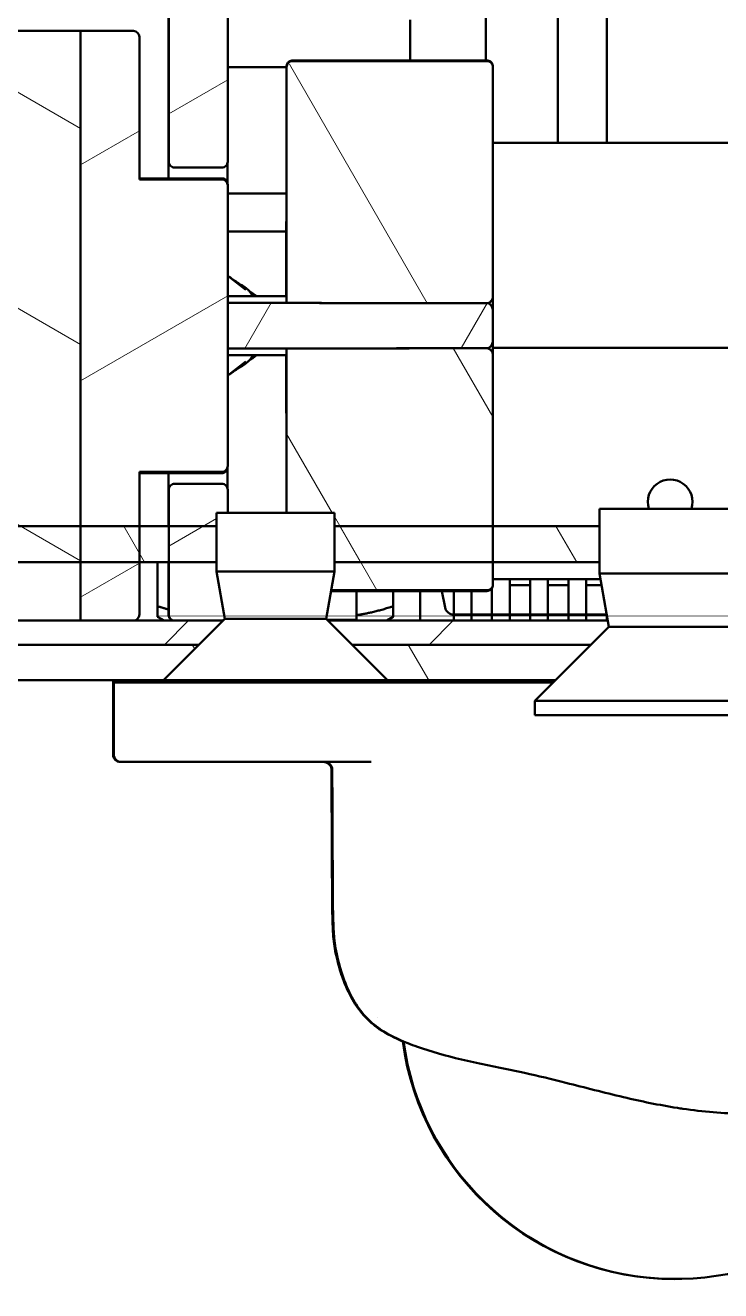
# Model space of a CAD drawing. Header units: millimetres. Extents: x 0 to 586, y -128 to 462.
# Drawn here: x 107.71 to 119.51, y 189.41 to 210.88 of the extents above; entities that cross this region are included whole.
import ezdxf

# ---------------------------------------------------------------- set-up
doc = ezdxf.new("R2010")
doc.units = ezdxf.units.MM
doc.linetypes.add('Сплошная', pattern=[0])
doc.layers.add('Viewport2ForCustomObjects_0', color=7, linetype='Continuous')
doc.layers.add('Видимый контур (ГОСТ)', color=7, linetype='Сплошная', lineweight=50)
doc.layers.add('Штриховка (ГОСТ)', color=7, linetype='Сплошная', lineweight=18)

# ---------------------------------------------------------------- blocks, each defined once
blk = doc.blocks.new('CustomObjectsInViewport2_0')
at = {"layer": 'Видимый контур (ГОСТ)', "ltscale": 1.31579}
for p, q in [((-10066.18, -10049.993), (-10066.18, -10034.741)), ((-10071.56, -10051.71), (-10071.56, -10043.593)), ((-10070.56, -10043.593), (-10070.56, -10051.711)), ((-10064.956, -10048.494), (-10064.956, -10051.39)), ((-10064.125, -10051.39), (-10064.125, -10048.494)), ((-10071.567, -10048.908), (-10071.567, -10051.993)), ((-10067.463, -10049.302), (-10067.463, -10049.993)), ((-10086.96, -10049.493), (-10073.06, -10049.493)), ((-10073.06, -10049.493), (-10072.16, -10049.493)), ((-10073.06, -10059.493), (-10073.06, -10049.493)), ((-10073.06, -10049.493), (-10073.06, -10059.493)), ((-10072.06, -10049.593), (-10072.06, -10052.012)), ((-10066.161, -10049.993), (-10069.461, -10049.993)), ((-10069.46, -10050.004), (-10066.16, -10050.004)), ((-10069.561, -10050.108), (-10070.56, -10050.108)), ((-10069.56, -10054.107), (-10069.56, -10050.104)), ((-10066.06, -10050.104), (-10066.06, -10053.986)), ((-10060.257, -10051.39), (-10066.06, -10051.39)), ((-10070.66, -10051.811), (-10071.46, -10051.811)), ((-10072.06, -10051.993), (-10070.661, -10051.993)), ((-10072.06, -10052.012), (-10070.66, -10052.013)), ((-10070.56, -10052.114), (-10070.56, -10056.871)), ((-10070.56, -10052.25), (-10069.565, -10052.25)), ((-10069.565, -10052.893), (-10070.56, -10052.893)), ((-10070.56, -10052.893), (-10069.565, -10052.893)), ((-10070.56, -10053.646), (-10070.251, -10053.885)), ((-10069.561, -10053.993), (-10070.56, -10053.993)), ((-10070.56, -10054.879), (-10070.56, -10054.106)), ((-10070.148, -10053.965), (-10070.113, -10053.993)), ((-10066.06, -10054.255), (-10066.06, -10054.73)), ((-10069.56, -10057.664), (-10069.56, -10054.878)), ((-10060.257, -10054.87), (-10066.061, -10054.87)), ((-10069.561, -10054.993), (-10070.56, -10054.993)), ((-10070.56, -10055.339), (-10070.251, -10055.1)), ((-10070.148, -10055.02), (-10070.113, -10054.993)), ((-10066.06, -10054.999), (-10066.06, -10058.881)), ((-10070.66, -10056.972), (-10072.06, -10056.973)), ((-10072.06, -10056.973), (-10072.06, -10059.393)), ((-10072.06, -10056.993), (-10070.661, -10056.993)), ((-10071.56, -10059.393), (-10071.56, -10057.275)), ((-10071.46, -10057.174), (-10070.66, -10057.174)), ((-10070.56, -10057.274), (-10070.56, -10057.664)), ((-10069.56, -10057.664), (-10070.75, -10057.664)), ((-10070.75, -10058.664), (-10070.75, -10057.664)), ((-10068.75, -10057.664), (-10069.56, -10057.664)), ((-10068.75, -10058.664), (-10068.75, -10057.664)), ((-10061.75, -10057.598), (-10064.25, -10057.598)), ((-10064.25, -10058.698), (-10064.25, -10057.598)), ((-10097.105, -10057.893), (-10070.75, -10057.893)), ((-10071.639, -10057.893), (-10071.64, -10057.893)), ((-10071.566, -10057.893), (-10071.639, -10057.893)), ((-10068.75, -10057.893), (-10064.25, -10057.893)), ((-10070.75, -10058.504), (-10097.105, -10058.504)), ((-10071.75, -10058.504), (-10071.75, -10059.266)), ((-10064.25, -10058.504), (-10068.75, -10058.504)), ((-10068.75, -10058.664), (-10070.75, -10058.664)), ((-10070.611, -10059.464), (-10070.75, -10058.664)), ((-10068.89, -10059.464), (-10068.75, -10058.664)), ((-10066.06, -10058.793), (-10065.775, -10058.793)), ((-10065.425, -10058.793), (-10065.775, -10058.793)), ((-10065.775, -10058.793), (-10065.775, -10059.093)), ((-10065.425, -10058.793), (-10065.125, -10058.793)), ((-10065.425, -10059.093), (-10065.425, -10058.793)), ((-10064.775, -10058.793), (-10065.125, -10058.793)), ((-10065.125, -10058.793), (-10065.125, -10059.093)), ((-10064.775, -10058.793), (-10064.475, -10058.793)), ((-10064.775, -10059.093), (-10064.775, -10058.793)), ((-10064.234, -10058.793), (-10064.475, -10058.793)), ((-10064.475, -10058.793), (-10064.475, -10059.093)), ((-10061.75, -10058.698), (-10064.25, -10058.698)), ((-10064.094, -10059.598), (-10064.25, -10058.698)), ((-10066.161, -10058.993), (-10068.807, -10058.993)), ((-10066.16, -10058.981), (-10068.805, -10058.981)), ((-10068.375, -10058.993), (-10068.375, -10059.463)), ((-10067.75, -10059.266), (-10067.75, -10058.993)), ((-10067.293, -10058.993), (-10067.293, -10059.493)), ((-10066.869, -10059.274), (-10066.929, -10058.993)), ((-10066.725, -10059.093), (-10066.725, -10058.993)), ((-10066.425, -10058.993), (-10066.425, -10059.093)), ((-10066.075, -10059.093), (-10066.075, -10058.944)), ((-10065.775, -10058.893), (-10065.425, -10058.893)), ((-10065.125, -10058.893), (-10064.775, -10058.893)), ((-10064.475, -10058.893), (-10064.216, -10058.893)), ((-10066.725, -10059.093), (-10066.725, -10059.193)), ((-10066.725, -10059.193), (-10066.725, -10059.393)), ((-10066.425, -10059.193), (-10066.425, -10059.093)), ((-10066.425, -10059.393), (-10066.425, -10059.193)), ((-10066.075, -10059.093), (-10066.075, -10059.193)), ((-10066.075, -10059.193), (-10066.075, -10059.393)), ((-10065.775, -10059.193), (-10065.775, -10059.093)), ((-10065.775, -10059.393), (-10065.775, -10059.193)), ((-10065.425, -10059.093), (-10065.425, -10059.193)), ((-10065.425, -10059.193), (-10065.425, -10059.393)), ((-10065.125, -10059.193), (-10065.125, -10059.093)), ((-10065.125, -10059.393), (-10065.125, -10059.193)), ((-10064.775, -10059.093), (-10064.775, -10059.193)), ((-10064.775, -10059.193), (-10064.775, -10059.393)), ((-10064.475, -10059.193), (-10064.475, -10059.093)), ((-10064.475, -10059.393), (-10064.475, -10059.193)), ((-10071.639, -10059.493), (-10071.75, -10059.429)), ((-10070.611, -10059.464), (-10071.65, -10060.504)), ((-10068.89, -10059.464), (-10070.611, -10059.464)), ((-10068.89, -10059.464), (-10067.85, -10060.504)), ((-10068.395, -10059.483), (-10068.871, -10059.483)), ((-10067.861, -10059.493), (-10067.75, -10059.429)), ((-10066.725, -10059.393), (-10066.725, -10059.493)), ((-10066.425, -10059.393), (-10066.725, -10059.393)), ((-10066.075, -10059.393), (-10066.425, -10059.393)), ((-10066.425, -10059.393), (-10066.425, -10059.493)), ((-10066.075, -10059.393), (-10066.075, -10059.493)), ((-10065.775, -10059.393), (-10066.075, -10059.393)), ((-10065.425, -10059.393), (-10065.775, -10059.393)), ((-10065.775, -10059.393), (-10065.775, -10059.493)), ((-10065.425, -10059.393), (-10065.425, -10059.493)), ((-10065.125, -10059.393), (-10065.425, -10059.393)), ((-10064.775, -10059.393), (-10065.125, -10059.393)), ((-10065.125, -10059.393), (-10065.125, -10059.493)), ((-10064.775, -10059.393), (-10064.775, -10059.493)), ((-10064.475, -10059.393), (-10064.775, -10059.393)), ((-10064.13, -10059.393), (-10064.475, -10059.393)), ((-10064.475, -10059.393), (-10064.475, -10059.493)), ((-10064.125, -10059.42), (-10064.125, -10059.493)), ((-10097.243, -10059.493), (-10070.639, -10059.493)), ((-10073.06, -10059.493), (-10086.96, -10059.493)), ((-10072.16, -10059.493), (-10073.06, -10059.493)), ((-10070.66, -10059.493), (-10071.46, -10059.493)), ((-10068.861, -10059.493), (-10064.112, -10059.493)), ((-10064.094, -10059.598), (-10065.35, -10060.854)), ((-10061.906, -10059.598), (-10064.094, -10059.598)), ((-10071.05, -10059.904), (-10096.955, -10059.904)), ((-10096.955, -10059.904), (-10071.05, -10059.904)), ((-10064.4, -10059.904), (-10068.45, -10059.904)), ((-10068.45, -10059.904), (-10064.4, -10059.904)), ((-10071.65, -10060.504), (-10096.355, -10060.504)), ((-10072.506, -10061.766), (-10072.506, -10060.504)), ((-10072.493, -10060.544), (-10070.109, -10060.544)), ((-10072.493, -10061.766), (-10072.493, -10060.544)), ((-10067.85, -10060.504), (-10071.65, -10060.504)), ((-10071.65, -10060.544), (-10071.65, -10060.504)), ((-10067.293, -10060.544), (-10070.109, -10060.544)), ((-10065, -10060.504), (-10067.85, -10060.504)), ((-10067.85, -10060.544), (-10067.85, -10060.504)), ((-10067.293, -10060.544), (-10065.04, -10060.544)), ((-10065.794, -10060.544), (-10065.794, -10060.504)), ((-10065.134, -10060.544), (-10065.134, -10060.504)), ((-10060.65, -10060.854), (-10065.35, -10060.854)), ((-10065.35, -10061.098), (-10065.35, -10060.854)), ((-10060.65, -10061.098), (-10065.35, -10061.098)), ((-10072.379, -10061.893), (-10072.366, -10061.893)), ((-10072.366, -10061.893), (-10070.09, -10061.893)), ((-10068.126, -10061.893), (-10070.09, -10061.893))]:
    blk.add_line(p, q, dxfattribs=at)
at = {"layer": 'Видимый контур (ГОСТ)', "ltscale": 1.31579, "extrusion": (0, 0, -1)}
for centre, radius, start, end in [((10072.16, -10049.593), 0.1, 90, 180), ((10070.564, -10054.243), 0.5, 110.364, 150), ((10070.564, -10054.743), 0.5, 210, 249.636), ((10063.051, -10057.479), 0.379, 341.6927, 198.3073), ((10072.16, -10059.393), 0.1, 180, 270), ((10071.46, -10059.393), 0.1, 270, 0), ((10068.395, -10059.463), 0.02, 180, 270), ((10070.66, -10059.393), 0.1, 255.4889, 270), ((10072.379, -10061.766), 0.127, 270, 0), ((10072.366, -10061.766), 0.127, 270, 0), ((10062.981, -10066.014), 4.65, 269.919, 352.3499), ((10062.968, -10066.014), 4.65, 199.5835, 352.3499)]:
    blk.add_arc(centre, radius, start, end, dxfattribs=at)
at = {"layer": 'Видимый контур (ГОСТ)', "ltscale": 1.31579}
blk.add_arc((-10066.722, -10059.243), 0.15, 192, 268.9511, dxfattribs=at)
at = {"layer": 'Видимый контур (ГОСТ)', "ltscale": 1.31579, "extrusion": (0, 0, -1)}
for centre, major_axis, start_param, end_param in [((-10069.561, -10054.493), (0, 0.5), 0, 0.689934), ((-10069.561, -10054.493), (0, -0.5), 5.593252, 6.283185), ((-10071.561, -10054.492), (0, 5.9), 4.098169, 4.274854), ((-10071.561, -10054.492), (0, 5.9), 3.732393, 3.964798)]:
    blk.add_ellipse(centre, major_axis=major_axis, ratio=0.001122, start_param=start_param, end_param=end_param, dxfattribs=at)
at = {"layer": 'Видимый контур (ГОСТ)', "ltscale": 1.31579}
for points, knots in [([(-10069.566, -10053.993), (-10069.566, -10053.627), (-10069.566, -10053.265), (-10069.565, -10052.486), (-10069.565, -10052.071), (-10069.564, -10051.347), (-10069.564, -10051.029), (-10069.563, -10050.528), (-10069.562, -10050.338), (-10069.562, -10050.18), (-10069.562, -10050.146), (-10069.561, -10050.113), (-10069.561, -10050.104), (-10069.561, -10050.095), (-10069.561, -10050.093), (-10069.561, -10050.089), (-10069.561, -10050.088), (-10069.56, -10050.084), (-10069.56, -10050.083), (-10069.56, -10050.08), (-10069.56, -10050.079), (-10069.559, -10050.076), (-10069.559, -10050.074), (-10069.558, -10050.069), (-10069.557, -10050.066), (-10069.555, -10050.059), (-10069.554, -10050.056), (-10069.551, -10050.048), (-10069.548, -10050.044), (-10069.541, -10050.032), (-10069.536, -10050.026), (-10069.523, -10050.013), (-10069.514, -10050.007), (-10069.496, -10049.998), (-10069.485, -10049.995), (-10069.47, -10049.993), (-10069.465, -10049.993), (-10069.461, -10049.993)], [0.7505915, 0.7505915, 0.7505915, 0.7505915, 0.8605008, 0.8605008, 1.0007084, 1.0007084, 1.1409197, 1.1409197, 1.2811446, 1.2811446, 1.3360151, 1.3360151, 1.363215, 1.363215, 1.376583, 1.376583, 1.3832415, 1.3832415, 1.3851134, 1.3851134, 1.3862996, 1.3862996, 1.3873161, 1.3873161, 1.3885114, 1.3885114, 1.3895916, 1.3895916, 1.3911948, 1.3911948, 1.3936493, 1.3936493, 1.3967073, 1.3967073, 1.3998907, 1.3998907, 1.4012973, 1.4012973, 1.4012973, 1.4012973]), ([(-10069.56, -10050.104), (-10069.56, -10050.092), (-10069.557, -10050.077), (-10069.548, -10050.054), (-10069.54, -10050.042), (-10069.522, -10050.024), (-10069.51, -10050.016), (-10069.487, -10050.007), (-10069.473, -10050.004), (-10069.46, -10050.004)], [-0.01482834, -0.01482834, -0.01482834, -0.01482834, -0.01111323, -0.01111323, -0.00740337, -0.00740337, -0.00369939, -0.00369939, 0, 0, 0, 0]), ([(-10066.161, -10049.993), (-10066.15, -10049.993), (-10066.139, -10049.994), (-10066.119, -10050.001), (-10066.109, -10050.006), (-10066.092, -10050.019), (-10066.085, -10050.027), (-10066.076, -10050.04), (-10066.073, -10050.044), (-10066.069, -10050.053), (-10066.067, -10050.057), (-10066.065, -10050.063), (-10066.064, -10050.066), (-10066.063, -10050.071), (-10066.063, -10050.074), (-10066.062, -10050.077), (-10066.062, -10050.079), (-10066.061, -10050.082), (-10066.061, -10050.083), (-10066.061, -10050.086), (-10066.061, -10050.087), (-10066.061, -10050.091), (-10066.061, -10050.092), (-10066.061, -10050.097), (-10066.06, -10050.099), (-10066.06, -10050.103)], [0, 0, 0, 0, 0.00325654, 0.00325654, 0.00644784, 0.00644784, 0.00963746, 0.00963746, 0.01117564, 0.01117564, 0.01253092, 0.01253092, 0.01345342, 0.01345342, 0.01466557, 0.01466557, 0.01573051, 0.01573051, 0.01736453, 0.01736453, 0.02084543, 0.02084543, 0.03127225, 0.03127225, 0.04421829, 0.04421829, 0.04421829, 0.04421829]), ([(-10066.16, -10050.004), (-10066.148, -10050.004), (-10066.134, -10050.007), (-10066.111, -10050.016), (-10066.098, -10050.025), (-10066.081, -10050.042), (-10066.073, -10050.054), (-10066.063, -10050.077), (-10066.06, -10050.092), (-10066.06, -10050.104)], [0, 0, 0, 0, 0.00369935, 0.00369935, 0.0074037, 0.0074037, 0.01111409, 0.01111409, 0.01482956, 0.01482956, 0.01482956, 0.01482956]), ([(-10071.56, -10051.71), (-10071.56, -10051.705), (-10071.561, -10051.701), (-10071.561, -10051.698), (-10071.561, -10051.697), (-10071.561, -10051.697)], [0.00092522, 0.00092522, 0.00092522, 0.00092522, 0.01526631, 0.01526631, 0.0220864, 0.0220864, 0.0220864, 0.0220864]), ([(-10071.46, -10051.811), (-10071.473, -10051.811), (-10071.487, -10051.808), (-10071.51, -10051.799), (-10071.522, -10051.79), (-10071.54, -10051.773), (-10071.548, -10051.76), (-10071.557, -10051.737), (-10071.56, -10051.723), (-10071.56, -10051.71)], [0.02971475, 0.02971475, 0.02971475, 0.02971475, 0.03340921, 0.03340921, 0.03711695, 0.03711695, 0.04083987, 0.04083987, 0.04457415, 0.04457415, 0.04457415, 0.04457415]), ([(-10070.56, -10051.711), (-10070.56, -10051.723), (-10070.563, -10051.738), (-10070.573, -10051.761), (-10070.581, -10051.773), (-10070.598, -10051.791), (-10070.611, -10051.799), (-10070.634, -10051.808), (-10070.648, -10051.811), (-10070.66, -10051.811)], [0.01485677, 0.01485677, 0.01485677, 0.01485677, 0.01859123, 0.01859123, 0.02231373, 0.02231373, 0.02602095, 0.02602095, 0.0297153, 0.0297153, 0.0297153, 0.0297153]), ([(-10070.561, -10051.723), (-10070.561, -10051.727), (-10070.561, -10051.731), (-10070.562, -10051.782), (-10070.562, -10051.873), (-10070.562, -10052.024), (-10070.562, -10052.049), (-10070.562, -10052.075)], [0.0537207, 0.0537207, 0.0537207, 0.0537207, 0.0608667, 0.0608667, 0.1448763, 0.1448763, 0.1602415, 0.1602415, 0.1602415, 0.1602415]), ([(-10070.661, -10051.993), (-10070.65, -10051.993), (-10070.639, -10051.994), (-10070.619, -10052.001), (-10070.609, -10052.006), (-10070.592, -10052.019), (-10070.585, -10052.027), (-10070.576, -10052.04), (-10070.573, -10052.044), (-10070.569, -10052.054), (-10070.567, -10052.058), (-10070.564, -10052.066), (-10070.563, -10052.069), (-10070.562, -10052.074), (-10070.562, -10052.075), (-10070.562, -10052.078), (-10070.562, -10052.08), (-10070.561, -10052.082), (-10070.561, -10052.083), (-10070.561, -10052.085), (-10070.561, -10052.086), (-10070.561, -10052.089), (-10070.561, -10052.09), (-10070.561, -10052.093), (-10070.561, -10052.095), (-10070.56, -10052.102), (-10070.56, -10052.107), (-10070.56, -10052.113)], [0, 0, 0, 0, 0.00325092, 0.00325092, 0.00643723, 0.00643723, 0.00962468, 0.00962468, 0.0111897, 0.0111897, 0.0126873, 0.0126873, 0.01378909, 0.01378909, 0.01435463, 0.01435463, 0.01513898, 0.01513898, 0.01599581, 0.01599581, 0.01746404, 0.01746404, 0.02099896, 0.02099896, 0.03159155, 0.03159155, 0.04472717, 0.04472717, 0.04472717, 0.04472717]), ([(-10070.66, -10052.013), (-10070.648, -10052.013), (-10070.634, -10052.016), (-10070.611, -10052.025), (-10070.599, -10052.033), (-10070.581, -10052.051), (-10070.573, -10052.063), (-10070.563, -10052.086), (-10070.56, -10052.101), (-10070.56, -10052.114)], [0, 0, 0, 0, 0.00369261, 0.00369261, 0.00740084, 0.00740084, 0.01112855, 0.01112855, 0.0148736, 0.0148736, 0.0148736, 0.0148736]), ([(-10070.56, -10053.645), (-10070.56, -10053.646), (-10070.559, -10053.646), (-10070.558, -10053.647), (-10070.557, -10053.648), (-10070.552, -10053.651), (-10070.551, -10053.652), (-10070.548, -10053.654), (-10070.547, -10053.655), (-10070.542, -10053.658), (-10070.539, -10053.66), (-10070.53, -10053.667), (-10070.523, -10053.672), (-10070.464, -10053.713), (-10070.411, -10053.75), (-10070.359, -10053.787)], [0.01911333, 0.01911333, 0.01911333, 0.01911333, 0.0242159, 0.0242159, 0.02951847, 0.02951847, 0.0308446, 0.0308446, 0.03217784, 0.03217784, 0.03351973, 0.03351973, 0.03622971, 0.03622971, 0.05535829, 0.05535829, 0.05535829, 0.05535829]), ([(-10066.06, -10053.986), (-10066.06, -10054.002), (-10066.064, -10054.021), (-10066.074, -10054.049), (-10066.083, -10054.065), (-10066.101, -10054.086), (-10066.114, -10054.096), (-10066.136, -10054.107), (-10066.149, -10054.11), (-10066.16, -10054.11)], [0.01599318, 0.01599318, 0.01599318, 0.01599318, 0.02070084, 0.02070084, 0.02517262, 0.02517262, 0.02911697, 0.02911697, 0.03254562, 0.03254562, 0.03254562, 0.03254562]), ([(-10066.16, -10054.11), (-10066.149, -10054.11), (-10066.136, -10054.113), (-10066.115, -10054.123), (-10066.103, -10054.133), (-10066.085, -10054.155), (-10066.076, -10054.171), (-10066.064, -10054.207), (-10066.06, -10054.233), (-10066.06, -10054.255)], [0.04113216, 0.04113216, 0.04113216, 0.04113216, 0.04444322, 0.04444322, 0.04824991, 0.04824991, 0.05298532, 0.05298532, 0.05959965, 0.05959965, 0.05959965, 0.05959965]), ([(-10066.073, -10054.045), (-10066.069, -10054.051), (-10066.067, -10054.058), (-10066.063, -10054.069), (-10066.062, -10054.075), (-10066.061, -10054.081), (-10066.061, -10054.082), (-10066.061, -10054.084), (-10066.061, -10054.085), (-10066.061, -10054.087), (-10066.061, -10054.087), (-10066.061, -10054.088), (-10066.061, -10054.089), (-10066.061, -10054.09), (-10066.061, -10054.09), (-10066.061, -10054.091), (-10066.061, -10054.092), (-10066.061, -10054.094), (-10066.061, -10054.096), (-10066.061, -10054.107), (-10066.061, -10054.123), (-10066.06, -10054.165), (-10066.06, -10054.193), (-10066.06, -10054.235), (-10066.06, -10054.245), (-10066.06, -10054.255)], [0.01068552, 0.01068552, 0.01068552, 0.01068552, 0.01280514, 0.01280514, 0.01435757, 0.01435757, 0.01477342, 0.01477342, 0.01506066, 0.01506066, 0.01540655, 0.01540655, 0.0157492, 0.0157492, 0.01633176, 0.01633176, 0.01775843, 0.01775843, 0.02203661, 0.02203661, 0.03502726, 0.03502726, 0.04807196, 0.04807196, 0.05188129, 0.05188129, 0.05188129, 0.05188129]), ([(-10066.06, -10054.73), (-10066.06, -10054.752), (-10066.064, -10054.778), (-10066.076, -10054.814), (-10066.085, -10054.83), (-10066.103, -10054.852), (-10066.115, -10054.862), (-10066.136, -10054.872), (-10066.149, -10054.875), (-10066.16, -10054.875)], [0.10490504, 0.10490504, 0.10490504, 0.10490504, 0.11151937, 0.11151937, 0.11625478, 0.11625478, 0.12006146, 0.12006146, 0.12337252, 0.12337252, 0.12337252, 0.12337252]), ([(-10066.06, -10054.73), (-10066.06, -10054.765), (-10066.06, -10054.796), (-10066.061, -10054.845), (-10066.061, -10054.864), (-10066.061, -10054.882), (-10066.061, -10054.887), (-10066.061, -10054.892), (-10066.061, -10054.893), (-10066.061, -10054.895), (-10066.061, -10054.895), (-10066.061, -10054.897), (-10066.061, -10054.898), (-10066.061, -10054.899), (-10066.061, -10054.9), (-10066.061, -10054.902), (-10066.061, -10054.905), (-10066.062, -10054.909), (-10066.062, -10054.911), (-10066.064, -10054.918), (-10066.065, -10054.923), (-10066.069, -10054.932), (-10066.071, -10054.936), (-10066.073, -10054.94)], [0, 0, 0, 0, 0.01298712, 0.01298712, 0.02574578, 0.02574578, 0.03211194, 0.03211194, 0.03544967, 0.03544967, 0.03636722, 0.03636722, 0.03665244, 0.03665244, 0.03697709, 0.03697709, 0.03763459, 0.03763459, 0.03827706, 0.03827706, 0.03982747, 0.03982747, 0.04119802, 0.04119802, 0.04119802, 0.04119802]), ([(-10066.16, -10054.875), (-10066.149, -10054.875), (-10066.136, -10054.878), (-10066.114, -10054.889), (-10066.101, -10054.899), (-10066.083, -10054.92), (-10066.074, -10054.936), (-10066.064, -10054.964), (-10066.06, -10054.983), (-10066.06, -10054.999)], [0.03254383, 0.03254383, 0.03254383, 0.03254383, 0.03597249, 0.03597249, 0.03991684, 0.03991684, 0.04438862, 0.04438862, 0.04909628, 0.04909628, 0.04909628, 0.04909628]), ([(-10066.061, -10054.902), (-10066.061, -10054.93), (-10066.061, -10054.956), (-10066.061, -10054.98), (-10066.061, -10054.982), (-10066.061, -10054.984)], [0.15305299, 0.15305299, 0.15305299, 0.15305299, 0.16444595, 0.16444595, 0.16550386, 0.16550386, 0.16550386, 0.16550386]), ([(-10069.564, -10057.664), (-10069.564, -10057.451), (-10069.565, -10057.213), (-10069.565, -10056.572), (-10069.565, -10056.138), (-10069.566, -10055.461), (-10069.566, -10055.228), (-10069.566, -10054.992)], [0.3479505, 0.3479505, 0.3479505, 0.3479505, 0.4398631, 0.4398631, 0.5800839, 0.5800839, 0.6507426, 0.6507426, 0.6507426, 0.6507426]), ([(-10070.359, -10055.198), (-10070.386, -10055.217), (-10070.413, -10055.236), (-10070.461, -10055.27), (-10070.484, -10055.286), (-10070.514, -10055.307), (-10070.522, -10055.312), (-10070.532, -10055.32), (-10070.534, -10055.321), (-10070.54, -10055.325), (-10070.542, -10055.327), (-10070.547, -10055.33), (-10070.549, -10055.332), (-10070.558, -10055.338), (-10070.558, -10055.338), (-10070.56, -10055.339), (-10070.56, -10055.339), (-10070.561, -10055.34)], [0.03592524, 0.03592524, 0.03592524, 0.03592524, 0.04573727, 0.04573727, 0.05383049, 0.05383049, 0.05682197, 0.05682197, 0.05786225, 0.05786225, 0.05918778, 0.05918778, 0.06088019, 0.06088019, 0.06830268, 0.06830268, 0.07217403, 0.07217403, 0.07217403, 0.07217403]), ([(-10070.56, -10056.872), (-10070.56, -10056.88), (-10070.561, -10056.885), (-10070.561, -10056.891), (-10070.561, -10056.893), (-10070.561, -10056.896), (-10070.561, -10056.897), (-10070.561, -10056.901), (-10070.561, -10056.902), (-10070.561, -10056.904), (-10070.562, -10056.906), (-10070.562, -10056.911), (-10070.563, -10056.913), (-10070.565, -10056.922), (-10070.567, -10056.929), (-10070.573, -10056.941), (-10070.577, -10056.947), (-10070.585, -10056.958), (-10070.589, -10056.963), (-10070.599, -10056.972), (-10070.605, -10056.976), (-10070.616, -10056.982), (-10070.622, -10056.985), (-10070.639, -10056.991), (-10070.65, -10056.993), (-10070.661, -10056.993)], [0, 0, 0, 0, 0.01652942, 0.01652942, 0.02453162, 0.02453162, 0.02857294, 0.02857294, 0.02934121, 0.02934121, 0.03035617, 0.03035617, 0.03137968, 0.03137968, 0.0334259, 0.0334259, 0.03544151, 0.03544151, 0.03745571, 0.03745571, 0.03946976, 0.03946976, 0.0414838, 0.0414838, 0.04472814, 0.04472814, 0.04472814, 0.04472814]), ([(-10070.56, -10056.871), (-10070.56, -10056.884), (-10070.563, -10056.899), (-10070.573, -10056.922), (-10070.581, -10056.934), (-10070.599, -10056.952), (-10070.611, -10056.96), (-10070.634, -10056.969), (-10070.648, -10056.972), (-10070.66, -10056.972)], [-0.0148736, -0.0148736, -0.0148736, -0.0148736, -0.01112855, -0.01112855, -0.00740084, -0.00740084, -0.00369261, -0.00369261, 0, 0, 0, 0]), ([(-10070.562, -10056.91), (-10070.562, -10056.957), (-10070.562, -10057), (-10070.562, -10057.148), (-10070.561, -10057.224), (-10070.561, -10057.262)], [0.741339, 0.741339, 0.741339, 0.741339, 0.7691166, 0.7691166, 0.8477525, 0.8477525, 0.8477525, 0.8477525]), ([(-10071.56, -10057.275), (-10071.56, -10057.262), (-10071.557, -10057.248), (-10071.548, -10057.225), (-10071.54, -10057.212), (-10071.522, -10057.195), (-10071.51, -10057.186), (-10071.487, -10057.177), (-10071.473, -10057.174), (-10071.46, -10057.174)], [0.01485529, 0.01485529, 0.01485529, 0.01485529, 0.01858957, 0.01858957, 0.02231249, 0.02231249, 0.02602023, 0.02602023, 0.02971469, 0.02971469, 0.02971469, 0.02971469]), ([(-10070.66, -10057.174), (-10070.648, -10057.174), (-10070.634, -10057.177), (-10070.611, -10057.186), (-10070.598, -10057.194), (-10070.581, -10057.212), (-10070.573, -10057.224), (-10070.563, -10057.247), (-10070.56, -10057.262), (-10070.56, -10057.274)], [0.02971524, 0.02971524, 0.02971524, 0.02971524, 0.03340959, 0.03340959, 0.03711681, 0.03711681, 0.04083931, 0.04083931, 0.04457377, 0.04457377, 0.04457377, 0.04457377]), ([(-10066.06, -10058.882), (-10066.06, -10058.887), (-10066.061, -10058.89), (-10066.061, -10058.894), (-10066.061, -10058.896), (-10066.061, -10058.9), (-10066.061, -10058.901), (-10066.062, -10058.908), (-10066.062, -10058.91), (-10066.063, -10058.914), (-10066.064, -10058.916), (-10066.065, -10058.922), (-10066.066, -10058.925), (-10066.069, -10058.934), (-10066.072, -10058.94), (-10066.08, -10058.951), (-10066.084, -10058.957), (-10066.097, -10058.97), (-10066.107, -10058.978), (-10066.125, -10058.986), (-10066.132, -10058.988), (-10066.146, -10058.992), (-10066.153, -10058.993), (-10066.161, -10058.993)], [0, 0, 0, 0, 0.01649102, 0.01649102, 0.02463961, 0.02463961, 0.02895961, 0.02895961, 0.02998256, 0.02998256, 0.03101142, 0.03101142, 0.03203614, 0.03203614, 0.03409261, 0.03409261, 0.03613675, 0.03613675, 0.03982559, 0.03982559, 0.04196639, 0.04196639, 0.04421348, 0.04421348, 0.04421348, 0.04421348]), ([(-10066.06, -10058.881), (-10066.06, -10058.893), (-10066.063, -10058.908), (-10066.073, -10058.931), (-10066.081, -10058.943), (-10066.098, -10058.96), (-10066.111, -10058.969), (-10066.134, -10058.978), (-10066.148, -10058.981), (-10066.16, -10058.981)], [-0.01482956, -0.01482956, -0.01482956, -0.01482956, -0.01111409, -0.01111409, -0.0074037, -0.0074037, -0.00369935, -0.00369935, 0, 0, 0, 0]), ([(-10071.75, -10059.266), (-10071.75, -10059.265), (-10071.75, -10059.264), (-10071.748, -10059.261), (-10071.743, -10059.259), (-10071.73, -10059.259), (-10071.72, -10059.261), (-10071.706, -10059.264), (-10071.703, -10059.265), (-10071.7, -10059.266)], [0.04318078, 0.04318078, 0.04318078, 0.04318078, 0.04427963, 0.04427963, 0.04829011, 0.04829011, 0.05230059, 0.05230059, 0.05339944, 0.05339944, 0.05339944, 0.05339944]), ([(-10067.8, -10059.266), (-10067.797, -10059.265), (-10067.794, -10059.264), (-10067.78, -10059.261), (-10067.77, -10059.259), (-10067.757, -10059.259), (-10067.752, -10059.261), (-10067.75, -10059.264), (-10067.75, -10059.265), (-10067.75, -10059.266)], [0.04318078, 0.04318078, 0.04318078, 0.04318078, 0.04427963, 0.04427963, 0.04829011, 0.04829011, 0.05230059, 0.05230059, 0.05339944, 0.05339944, 0.05339944, 0.05339944]), ([(-10071.564, -10059.393), (-10071.564, -10059.393), (-10071.564, -10059.393), (-10071.564, -10059.401), (-10071.564, -10059.408), (-10071.56, -10059.421), (-10071.558, -10059.428), (-10071.55, -10059.446), (-10071.542, -10059.457), (-10071.523, -10059.474), (-10071.513, -10059.481), (-10071.489, -10059.49), (-10071.477, -10059.493), (-10071.464, -10059.493)], [-0.01609062, -0.01609062, -0.01609062, -0.01609062, -0.01594298, -0.01594298, -0.01376202, -0.01376202, -0.01158938, -0.01158938, -0.00758333, -0.00758333, -0.00375006, -0.00375006, 0, 0, 0, 0]), ([(-10068.937, -10061.893), (-10068.936, -10061.893), (-10068.936, -10061.893), (-10068.92, -10061.893), (-10068.903, -10061.896), (-10068.871, -10061.907), (-10068.856, -10061.916), (-10068.829, -10061.939), (-10068.819, -10061.953), (-10068.807, -10061.976), (-10068.804, -10061.984), (-10068.8, -10062.002), (-10068.799, -10062.01), (-10068.799, -10062.018)], [-0.02078718, -0.02078718, -0.02078718, -0.02078718, -0.02069932, -0.02069932, -0.01578164, -0.01578164, -0.01041117, -0.01041117, -0.0052544, -0.0052544, -0.00254218, -0.00254218, -0.00000012, -0.00000012, -0.00000012, -0.00000012]), ([(-10068.924, -10061.893), (-10068.923, -10061.893), (-10068.923, -10061.893), (-10068.906, -10061.893), (-10068.89, -10061.896), (-10068.858, -10061.907), (-10068.843, -10061.916), (-10068.816, -10061.939), (-10068.806, -10061.953), (-10068.794, -10061.976), (-10068.791, -10061.984), (-10068.787, -10062.002), (-10068.786, -10062.01), (-10068.786, -10062.018)], [-0.02078718, -0.02078718, -0.02078718, -0.02078718, -0.02069932, -0.02069932, -0.01578164, -0.01578164, -0.01041117, -0.01041117, -0.0052544, -0.0052544, -0.00254218, -0.00254218, -0.00000012, -0.00000012, -0.00000012, -0.00000012]), ([(-10068.799, -10062.02), (-10068.799, -10062.02), (-10068.799, -10062.019), (-10068.799, -10062.019), (-10068.799, -10062.019), (-10068.799, -10062.018)], [-0.0001725184, -0.0001725184, -0.0001725184, -0.0001725184, -0.0000899004, -0.0000899004, -0.0000072816, -0.0000072816, -0.0000072816, -0.0000072816]), ([(-10068.799, -10062.02), (-10068.797, -10062.478), (-10068.795, -10062.939), (-10068.792, -10063.563), (-10068.791, -10063.731), (-10068.788, -10064.194), (-10068.788, -10064.305), (-10068.785, -10064.481), (-10068.783, -10064.57), (-10068.778, -10064.691), (-10068.776, -10064.73), (-10068.774, -10064.769)], [-0.1288675, -0.1288675, -0.1288675, -0.1288675, -0.0828986, -0.0828986, -0.0660777, -0.0660777, -0.036378, -0.036378, -0.0117976, -0.0117976, -0.0000033, -0.0000033, -0.0000033, -0.0000033]), ([(-10068.786, -10062.02), (-10068.786, -10062.02), (-10068.786, -10062.019), (-10068.786, -10062.019), (-10068.786, -10062.019), (-10068.786, -10062.018)], [-0.0001725184, -0.0001725184, -0.0001725184, -0.0001725184, -0.0000899004, -0.0000899004, -0.0000072816, -0.0000072816, -0.0000072816, -0.0000072816]), ([(-10068.786, -10062.02), (-10068.784, -10062.478), (-10068.782, -10062.939), (-10068.779, -10063.563), (-10068.778, -10063.731), (-10068.775, -10064.194), (-10068.775, -10064.305), (-10068.772, -10064.481), (-10068.769, -10064.57), (-10068.765, -10064.691), (-10068.763, -10064.73), (-10068.761, -10064.769)], [-0.1288675, -0.1288675, -0.1288675, -0.1288675, -0.0828986, -0.0828986, -0.0660777, -0.0660777, -0.036378, -0.036378, -0.0117976, -0.0117976, -0.0000033, -0.0000033, -0.0000033, -0.0000033]), ([(-10068.774, -10064.769), (-10068.771, -10064.82), (-10068.767, -10064.871), (-10068.761, -10064.921), (-10068.755, -10064.98), (-10068.746, -10065.038), (-10068.735, -10065.095), (-10068.734, -10065.097), (-10068.734, -10065.098), (-10068.734, -10065.1)], [0, 0, 0, 0, 0.0001564734, 0.0001564734, 0.0001564734, 0.0003377697, 0.0003377697, 0.0003377697, 0.0003423643, 0.0003423643, 0.0003423643, 0.0003423643]), ([(-10068.761, -10064.769), (-10068.758, -10064.82), (-10068.754, -10064.871), (-10068.748, -10064.921), (-10068.741, -10064.98), (-10068.733, -10065.038), (-10068.722, -10065.095), (-10068.721, -10065.097), (-10068.721, -10065.098), (-10068.721, -10065.1)], [0, 0, 0, 0, 0.0001564734, 0.0001564734, 0.0001564734, 0.0003377697, 0.0003377697, 0.0003377697, 0.0003423643, 0.0003423643, 0.0003423643, 0.0003423643]), ([(-10068.521, -10065.773), (-10068.533, -10065.748), (-10068.544, -10065.722), (-10068.555, -10065.697), (-10068.613, -10065.563), (-10068.657, -10065.422), (-10068.693, -10065.281), (-10068.708, -10065.221), (-10068.722, -10065.16), (-10068.734, -10065.1)], [0.0005413903, 0.0005413903, 0.0005413903, 0.0005413903, 0.0006263304, 0.0006263304, 0.0006263304, 0.0010664374, 0.0010664374, 0.0010664374, 0.0012526608, 0.0012526608, 0.0012526608, 0.0012526608]), ([(-10067.576, -10066.639), (-10067.721, -10066.578), (-10067.86, -10066.51), (-10067.988, -10066.423), (-10068.034, -10066.392), (-10068.078, -10066.358), (-10068.121, -10066.322), (-10068.168, -10066.281), (-10068.213, -10066.236), (-10068.256, -10066.187), (-10068.336, -10066.095), (-10068.407, -10065.992), (-10068.467, -10065.88), (-10068.588, -10065.657), (-10068.675, -10065.397), (-10068.734, -10065.1)], [0.013774056, 0.013774056, 0.013774056, 0.013774056, 0.014465416, 0.014465416, 0.014465416, 0.01470923, 0.01470923, 0.01470923, 0.014982038, 0.014982038, 0.014982038, 0.01549866, 0.01549866, 0.01549866, 0.016531904, 0.016531904, 0.016531904, 0.016531904]), ([(-10068.508, -10065.773), (-10068.52, -10065.748), (-10068.531, -10065.722), (-10068.542, -10065.697), (-10068.599, -10065.563), (-10068.644, -10065.422), (-10068.68, -10065.281), (-10068.695, -10065.221), (-10068.709, -10065.16), (-10068.721, -10065.1)], [0.0005413903, 0.0005413903, 0.0005413903, 0.0005413903, 0.0006263304, 0.0006263304, 0.0006263304, 0.0010664374, 0.0010664374, 0.0010664374, 0.0012526608, 0.0012526608, 0.0012526608, 0.0012526608]), ([(-10057.214, -10065.53), (-10057.228, -10065.696), (-10057.242, -10065.862), (-10057.266, -10066.02), (-10057.29, -10066.177), (-10057.324, -10066.327), (-10057.372, -10066.458), (-10057.409, -10066.56), (-10057.454, -10066.654), (-10057.507, -10066.735), (-10057.523, -10066.759), (-10057.539, -10066.782), (-10057.555, -10066.803), (-10057.627, -10066.899), (-10057.707, -10066.979), (-10057.79, -10067.053), (-10057.855, -10067.11), (-10057.921, -10067.163), (-10057.99, -10067.215), (-10058.011, -10067.231), (-10058.032, -10067.246), (-10058.053, -10067.262), (-10058.145, -10067.329), (-10058.243, -10067.396), (-10058.35, -10067.456), (-10058.44, -10067.508), (-10058.536, -10067.555), (-10058.639, -10067.593), (-10058.657, -10067.6), (-10058.676, -10067.607), (-10058.695, -10067.613), (-10058.818, -10067.654), (-10058.945, -10067.683), (-10059.073, -10067.712), (-10059.078, -10067.713), (-10059.083, -10067.714), (-10059.088, -10067.715), (-10059.339, -10067.772), (-10059.608, -10067.835), (-10059.902, -10067.855), (-10059.918, -10067.856), (-10059.934, -10067.857), (-10059.95, -10067.858), (-10060.066, -10067.864), (-10060.183, -10067.862), (-10060.302, -10067.862), (-10060.32, -10067.862), (-10060.339, -10067.862), (-10060.357, -10067.862), (-10060.512, -10067.862), (-10060.669, -10067.864), (-10060.829, -10067.866), (-10061.128, -10067.87), (-10061.434, -10067.876), (-10061.748, -10067.867), (-10061.769, -10067.866), (-10061.79, -10067.866), (-10061.811, -10067.865), (-10062.147, -10067.853), (-10062.495, -10067.824), (-10062.837, -10067.775), (-10062.868, -10067.771), (-10062.898, -10067.766), (-10062.929, -10067.761), (-10063.239, -10067.713), (-10063.543, -10067.649), (-10063.843, -10067.579), (-10064.173, -10067.501), (-10064.501, -10067.415), (-10064.819, -10067.335), (-10065.06, -10067.274), (-10065.294, -10067.217), (-10065.521, -10067.167), (-10065.595, -10067.15), (-10065.669, -10067.135), (-10065.741, -10067.12), (-10066.038, -10067.058), (-10066.326, -10067.002), (-10066.594, -10066.939), (-10066.862, -10066.877), (-10067.112, -10066.807), (-10067.341, -10066.724), (-10067.396, -10066.705), (-10067.449, -10066.685), (-10067.502, -10066.663), (-10067.67, -10066.596), (-10067.829, -10066.522), (-10067.975, -10066.423), (-10068.021, -10066.392), (-10068.065, -10066.358), (-10068.108, -10066.322), (-10068.155, -10066.281), (-10068.2, -10066.236), (-10068.243, -10066.187), (-10068.323, -10066.095), (-10068.393, -10065.992), (-10068.454, -10065.88), (-10068.575, -10065.657), (-10068.662, -10065.397), (-10068.721, -10065.1)], [0, 0, 0, 0, 0.00051662, 0.00051662, 0.00051662, 0.00103324, 0.00103324, 0.00103324, 0.00143356, 0.00143356, 0.00143356, 0.00154987, 0.00154987, 0.00154987, 0.00206649, 0.00206649, 0.00206649, 0.00246443, 0.00246443, 0.00246443, 0.00258311, 0.00258311, 0.00258311, 0.00309973, 0.00309973, 0.00309973, 0.00353641, 0.00353641, 0.00353641, 0.00361635, 0.00361635, 0.00361635, 0.00413298, 0.00413298, 0.00413298, 0.00415299, 0.00415299, 0.00415299, 0.00516622, 0.00516622, 0.00516622, 0.00522239, 0.00522239, 0.00522239, 0.0056205, 0.0056205, 0.0056205, 0.00568284, 0.00568284, 0.00568284, 0.00619946, 0.00619946, 0.00619946, 0.00716792, 0.00716792, 0.00716792, 0.00723271, 0.00723271, 0.00723271, 0.00826595, 0.00826595, 0.00826595, 0.00835872, 0.00835872, 0.00835872, 0.0092992, 0.0092992, 0.0092992, 0.01033244, 0.01033244, 0.01033244, 0.01111225, 0.01111225, 0.01111225, 0.01136568, 0.01136568, 0.01136568, 0.01239893, 0.01239893, 0.01239893, 0.01343217, 0.01343217, 0.01343217, 0.01367912, 0.01367912, 0.01367912, 0.01446542, 0.01446542, 0.01446542, 0.01470923, 0.01470923, 0.01470923, 0.01498204, 0.01498204, 0.01498204, 0.01549866, 0.01549866, 0.01549866, 0.0165319, 0.0165319, 0.0165319, 0.0165319])]:
    blk.add_open_spline(points, degree=3, knots=knots, dxfattribs=at)
for points in [[(-10070.206, -10053.894), (-10070.159, -10053.927), (-10070.112, -10053.96), (-10070.065, -10053.993)], [(-10066.061, -10054.001), (-10066.061, -10054.025), (-10066.061, -10054.052), (-10066.061, -10054.083)], [(-10070.065, -10054.993), (-10070.112, -10055.025), (-10070.159, -10055.058), (-10070.206, -10055.091)], [(-10068.774, -10064.769), (-10068.767, -10064.881), (-10068.755, -10064.991), (-10068.734, -10065.1)], [(-10068.761, -10064.769), (-10068.754, -10064.881), (-10068.742, -10064.991), (-10068.721, -10065.1)], [(-10068.019, -10066.23), (-10068.019, -10066.23), (-10068.019, -10066.23), (-10068.019, -10066.23)]]:
    blk.add_open_spline(points, degree=3, dxfattribs=at)
for points, weights in [([(-10070.56, -10054.106), (-10068.349, -10054.108), (-10066.16, -10054.11)], [1, 0.999979405914, 1]), ([(-10066.16, -10054.11), (-10067.853, -10054.108), (-10069.56, -10054.107)], [1, 0.999987669934, 1]), ([(-10066.16, -10054.875), (-10068.349, -10054.877), (-10070.56, -10054.879)], [1, 0.999979405914, 1]), ([(-10069.56, -10054.878), (-10067.853, -10054.877), (-10066.16, -10054.875)], [1, 0.999987669934, 1]), ([(-10071.75, -10059.429), (-10071.75, -10059.429), (-10071.75, -10059.266)], [1.07735026919, 1.07735026919, 1.00661502501]), ([(-10071.7, -10059.266), (-10071.631, -10059.288), (-10071.565, -10059.307)], [1.00661502501, 1.01567690365, 1.02357786675]), ([(-10068.375, -10059.402), (-10068.103, -10059.364), (-10067.8, -10059.266)], [1.06503075872, 1.04783038468, 1.00661502501]), ([(-10067.75, -10059.266), (-10067.75, -10059.429), (-10067.75, -10059.429)], [1.00661502501, 1.07735026919, 1.07735026919])]:
    blk.add_rational_spline(points, weights, degree=2, dxfattribs=at)
at = {"layer": 'Штриховка (ГОСТ)', "linetype": 'Сплошная', "ltscale": 0.473684}
for p, q in [((-10073.06, -10054.812), (-10082.275, -10049.493)), ((-10073.06, -10051.146), (-10075.925, -10049.493)), ((-10067.175, -10054.109), (-10069.514, -10050.058)), ((-10073.06, -10058.479), (-10087.06, -10050.396)), ((-10071.56, -10050.898), (-10070.56, -10050.321)), ((-10073.06, -10051.764), (-10072.06, -10051.187)), ((-10073.06, -10055.43), (-10070.56, -10053.987)), ((-10070.268, -10054.879), (-10069.823, -10054.107)), ((-10066.6, -10054.875), (-10066.159, -10054.112)), ((-10066.06, -10056.039), (-10066.732, -10054.876)), ((-10068.788, -10057.664), (-10069.56, -10056.327)), ((-10071.56, -10058.231), (-10070.75, -10057.763)), ((-10070.58, -10057.664), (-10070.56, -10057.653)), ((-10068.028, -10058.981), (-10068.75, -10057.731)), ((-10071.97, -10058.504), (-10072.322, -10057.893)), ((-10068.304, -10058.504), (-10068.656, -10057.893)), ((-10064.637, -10058.504), (-10064.99, -10057.893)), ((-10073.06, -10059.097), (-10072.06, -10058.519)), ((-10071.634, -10059.904), (-10071.223, -10059.493)), ((-10067.144, -10059.904), (-10066.732, -10059.493)), ((-10071.121, -10059.975), (-10071.161, -10059.904)), ((-10067.149, -10060.504), (-10067.495, -10059.904))]:
    blk.add_line(p, q, dxfattribs=at)

msp = doc.modelspace()

# ---------------------------------------------------------------- block references
at = {"layer": 'Viewport2ForCustomObjects_0'}
msp.add_blockref('CustomObjectsInViewport2_0', (10181.707, 10260.274), dxfattribs=at)

doc.saveas('drawing.dxf')
